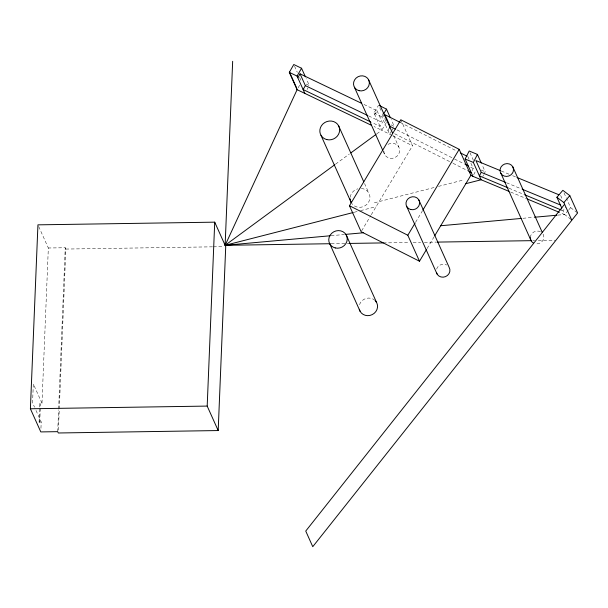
<?xml version="1.0" encoding="UTF-8"?>
<svg xmlns="http://www.w3.org/2000/svg" width="608" height="608" viewBox="0 0 608 608"><rect width="100%" height="100%" fill="white"/><g stroke="black" fill="none" stroke-linecap="round" stroke-linejoin="round"><path stroke-width="0.46" stroke-dasharray="3.04 2.28" d="M38.707 226.564L48.336 247.996L41.982 403.226L39.87 403.256L40.462 404.578L39.687 423.373L39.094 422.051L39.672 407.953M39.71 407.01L39.87 403.256M40.949 428.321L41.207 422.02L34.816 407.801M57.707 431.665L58.604 409.86M58.642 408.91L65.246 247.737L48.336 247.996M58.421 430.137L65.839 249.06L65.246 247.737M472.006 170.878L473.222 168.469L470.577 162.579M473.738 174.724L475.76 170.711M482.767 176.548L483.573 174.937M483.983 174.139L485.199 171.73L482.083 164.798M298.11 87.864L299.843 84.839M307.086 89.482L307.99 87.917M392.183 135.493L381.763 130.241L373.981 112.921L378.602 105.154M374.741 114.608L377.051 110.724L363.364 104.166M391.491 131.1L389.644 134.208L381.862 116.888L383.245 114.562M377.051 110.724L382.348 122.504L380.03 126.388L371.488 122.299M386.384 122.474L381.763 130.241L374.072 126.555M389.302 128.03L387.912 130.355L389.606 131.214M391.955 130.325L393.346 127.992M361.616 230.903L370.796 215.544M371.283 214.73L412.513 145.776L400.839 119.799M415.576 222.285L422.362 210.93M427.082 248.535L434.15 236.71M570.935 219.351L564.68 214.571L562.947 210.725L565.934 207.26M568.26 210.414L564.68 214.571L560.204 212.709M568.86 209.722L570.646 207.647L566.755 198.991M335.601 164.122L349.311 154.044M376.74 133.882L381.307 130.522M374.384 202.798L434.826 187.325M438.49 186.39L464.132 179.824M354.152 212.276L359.647 210.87M360.559 210.634L376.116 206.652M331.086 235.699L344.333 234.498M522.948 218.287L533.353 217.345M557.931 215.118L564.604 214.51M331.193 243.702L346.347 243.474M347.29 243.458L349.19 243.428M383.283 242.911L409.412 242.516M413.144 242.455L420.607 242.341M424.346 242.288L436.552 242.098M532.897 240.639L534.706 240.608M538.316 240.555L555.461 240.297M65.839 249.06L212.481 246.833M213.423 246.825L223.828 246.666M39.094 422.051L41.207 422.02M501.25 170.992L509.109 174.23M512.605 175.674L516.101 177.11M506.548 182.772L521.39 188.898M481.088 170.02L485.199 171.73M509.002 188.237L523.792 194.4M561.207 209.996L562.947 210.725M510.682 192.067L526.323 198.58M368.661 115.953L382.348 122.504M306.227 84.064L309.335 85.561L306.219 78.637M373.981 112.921L381.862 116.888M391.111 124.853L394.265 126.441L391.157 119.51M400.17 122.406L456.92 151.118M397.001 129.899L453.743 158.612M454.594 159.045L464.755 164.183M470.683 167.185L473.222 168.469M394.691 133.783L452.223 162.891M453.074 163.316L469.14 171.448M393.034 135.918L412.513 145.776M570.646 207.647L576.908 212.428M564.034 192.926L566.367 198.124M560.637 195.472L562.529 199.682M469.976 152.722L473.472 160.512M467.924 156.689L469.064 159.212M393.71 135.69L398.764 146.931M379.772 107.753L380.935 110.352M382.493 113.818L385.996 121.608M383.177 151.232L384.727 154.69M364.542 183.517L368.82 193.032M294.568 66.234L297.289 72.299M299.63 77.49L301.576 81.822M41.982 403.226L33.334 383.982L32.558 402.777L34.443 406.957M543.05 234.156A6.817 6.338 -24.2 0 1 543.529 239.02L542.792 240.578A6.817 6.338 -24.2 0 1 535.093 243.679M530.351 237.553A6.817 6.338 -24.2 0 1 540.687 231.846M361.296 188.465A10.024 9.318 -24.2 0 1 368.433 202.472A10.024 9.318 -24.2 0 1 351.713 203.422M350.216 197.212A10.024 9.318 -24.2 0 1 357.854 188.807M359.48 304.707A9.363 8.694 -24.2 0 1 375.106 300.519M388.048 144.332A8.026 7.456 -24.2 0 1 399.296 148.116A8.026 7.456 -24.2 0 1 392.814 158.232A8.026 7.456 -24.2 0 1 383.823 150.936M436.582 269.093A6.908 6.422 -24.2 0 1 446.743 264.997"/><path stroke-width="0.91" d="M30.4 408.774L37.939 224.846L214.723 222.163L225.72 246.635L218.188 430.555L58.3 432.987L57.707 431.665L40.804 431.916L30.4 408.774L207.191 406.083L218.188 430.555M207.191 406.083L214.723 222.163M232.666 61.309L225.127 245.313L330.25 243.717M371.503 125.324L297.099 89.688L289.317 72.367L293.793 64.509L301.553 68.248L305.444 76.904M508.949 191.345L472.925 176.335L465.143 159.015L469.194 150.989L477.417 154.409L481.308 163.066M481.148 179.755L473.366 162.442L477.417 154.409M500.376 170.628L475.927 160.55L481.217 172.33L479.416 175.91L508.128 187.872M304.844 93.396L297.061 76.076L301.553 68.248M297.821 77.763L300.063 73.849L361.654 103.345M300.063 73.849L305.36 85.629L303.118 89.551L370.629 121.889M383.709 113.78L386.483 109.121L379.392 105.556M389.302 128.03L390.222 126.472L384.932 114.692L400.17 122.406M426.611 249.326L419.49 261.227L361.137 231.709L349.463 205.732L400.839 119.799L459.2 149.317L470.873 175.294L472.925 176.335M419.49 261.227L407.816 235.25L415.089 223.09M422.849 210.125L459.2 149.317M434.621 235.927L470.873 175.294M564.604 204.25L305.74 531.065L312.763 546.691L577.6 212.96L569.818 195.639L562.864 190.327L556.898 197.258L561.815 208.194M571.634 219.883L563.852 202.57L569.818 195.639M334.833 164.684L225.127 245.313L330.136 235.782M350.839 152.92L375.98 134.444M353.24 212.511L225.127 245.313L297.244 89.368L296.841 89.566M465.865 183.669L480.837 179.839M345.276 234.407L363.25 232.78M440.701 225.75L521.056 218.462M534.295 217.261L556.981 215.202M349.19 243.428L383.283 242.911M437.494 242.09L531.088 240.669M516.967 177.475L558.889 194.758M481.217 172.33L505.674 182.415M522.264 189.255L560.69 205.101M465.143 159.015L473.366 162.442M524.666 194.765L561.207 209.996M527.189 198.945L559.337 212.344M289.317 72.367L297.061 76.076M305.36 85.629L367.802 115.543M460.302 152.828L467.081 156.256M390.222 126.472L395.306 129.048M465.599 164.616L468.145 165.9M469.14 171.448L471.2 172.482M349.463 205.732L407.816 235.25M556.898 197.258L563.852 202.57M512.742 166.714L542.275 232.423M500.817 173.31A6.817 6.338 -24.2 0 0 512.483 173.128L513.213 171.57A6.817 6.338 -24.2 0 0 507.042 163.59A6.817 6.338 -24.2 0 0 500.202 171.768L531.126 240.753A6.817 6.338 -24.2 0 0 533.497 243.063M386.483 109.121L390.374 117.785M368.448 79.488L392.548 133.099M418.828 199.895L449.145 267.338A6.908 6.422 -24.2 0 1 445.466 276.648A6.908 6.422 -24.2 0 1 436.438 272.46M354.418 87.248L382.782 150.374M406.744 206.576L437.061 274.018M338.504 125.59L363.766 181.792M320.963 135.288L351.28 202.73A10.024 9.318 -24.2 0 1 350.603 201.248M289.461 72.056L296.856 88.502M346.188 234.878L376.504 302.32M329.817 243.93L360.126 311.372M531.126 240.753L530.518 239.218A6.817 6.338 -24.2 0 1 530.351 237.553M350.383 200.473A10.024 9.318 -24.2 0 1 350.147 198.854M375.63 301.074A9.363 8.694 -24.2 0 1 372.263 314.594A9.363 8.694 -24.2 0 1 359.29 309.267M326.8 139.597A10.024 9.318 -24.2 0 0 339.401 127.847A10.024 9.318 -24.2 0 0 323.008 123.872A10.024 9.318 -24.2 0 0 326.8 139.597M335.266 247.95A9.363 8.694 -24.2 0 0 347.024 236.983A9.363 8.694 -24.2 0 0 331.725 233.274A9.363 8.694 -24.2 0 0 335.266 247.95M359.085 90.691A8.026 7.456 -24.2 0 0 369.17 81.297A8.026 7.456 -24.2 0 0 356.052 78.113A8.026 7.456 -24.2 0 0 359.085 90.691M410.765 209.54A6.908 6.422 -24.2 0 0 419.452 201.453A6.908 6.422 -24.2 0 0 408.15 198.71A6.908 6.422 -24.2 0 0 410.765 209.54"/></g></svg>
